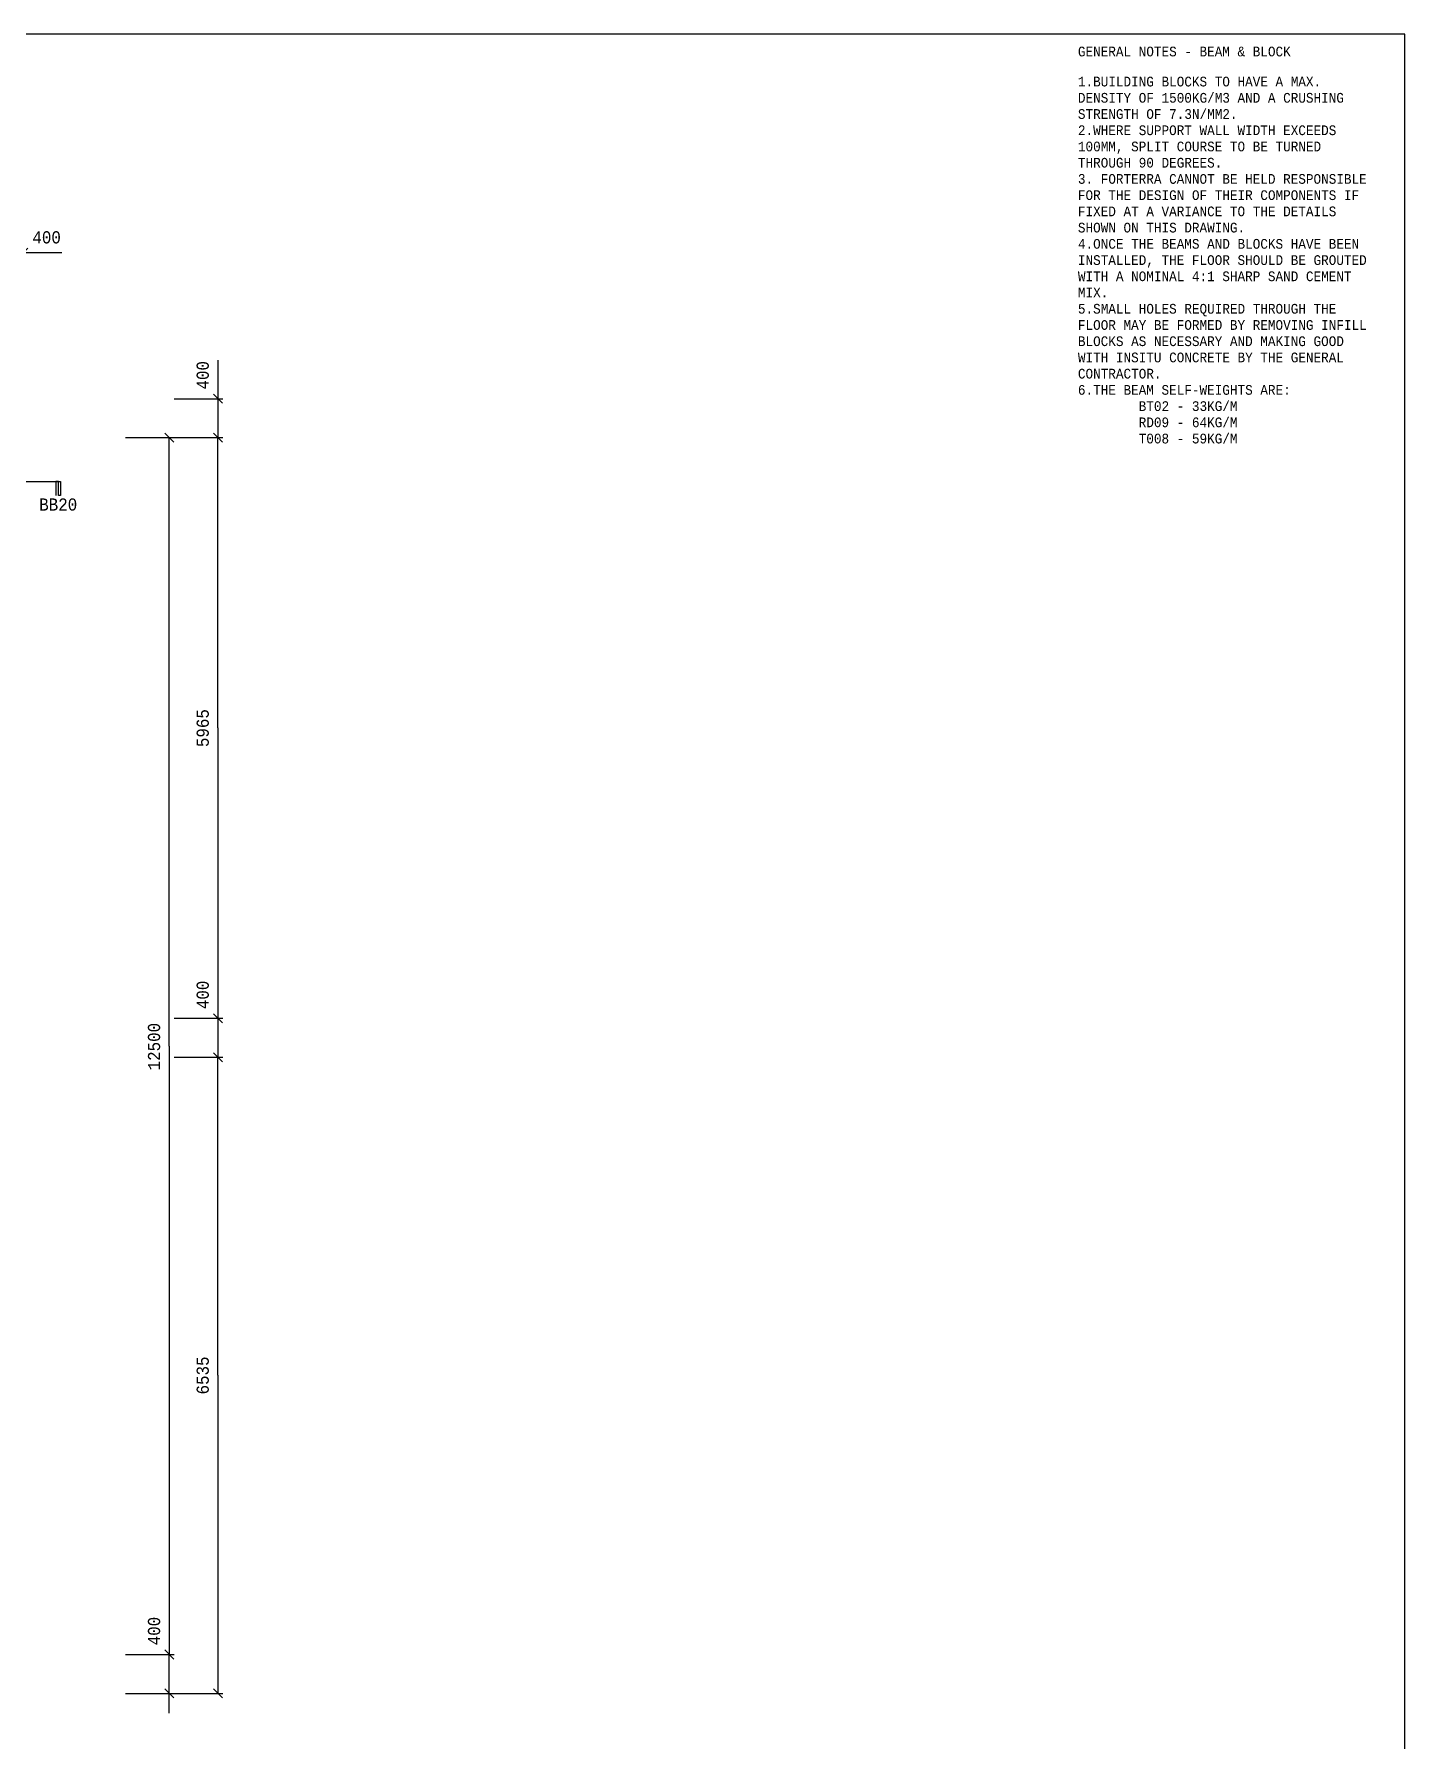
# Model space of a CAD drawing. Extents: x 0 to 40200, y 0 to 28450.
# Drawn here: x 26121 to 40200, y 10917 to 28450 of the extents above; entities that cross this region are included whole.
import ezdxf

# ---------------------------------------------------------------- set-up
doc = ezdxf.new("R2010")
doc.units = 0
for name, color, linetype in [('BEAMS', 7, 'CONTINUOUS'), ('BLOCKS', 7, 'CONTINUOUS'), ('TITLE_BLOCK', 7, 'CONTINUOUS')]:
    doc.layers.add(name, color=color, linetype=linetype)
doc.styles.add('CADFONT1', font='monotxt.shx', dxfattribs={"width": 0.901937})
doc.dimstyles.new('EXPERTCAD-ISO', dxfattribs={"dimtxt": 125, "dimasz": 127, "dimexe": 50, "dimexo": 50, "dimgap": 50, "dimtad": 1, "dimdec": 4, "dimzin": 0, "dimtxsty": 'STANDARD', "dimblk": 'EXPERTCADARROW', "dimblk1": 'EXPERTCADARROW', "dimblk2": 'EXPERTCADARROW', "dimcen": 0.09, "dimclrd": 92, "dimclre": 92, "dimclrt": 92, "dimazin": 3, "dimtfac": 1, "dimtdec": 4, "dimtmove": 0, "dimatfit": 3, "dimtolj": 1, "dimtzin": 0})

# ---------------------------------------------------------------- blocks, each defined once
blk = doc.blocks.new('*D84')
at = {"layer": 'BEAMS', "color": 92, "linetype": 'CONTINUOUS'}
for points in [[(27559, 17940), (28059, 17940)], [(28056, 17893), (27962, 17987)], [(28009, 14673), (28009, 17940)], [(28009, 14673), (28009, 11405)], [(27559, 11405), (28059, 11405)], [(27962, 11452), (28056, 11358)]]:
    blk.add_lwpolyline(points, dxfattribs=at)
at = {"layer": 'BEAMS', "color": 92, "linetype": 'CONTINUOUS', "insert": (27790, 14476), "char_height": 125, "attachment_point": 1, "rotation": 90, "style": 'CADFONT1'}
blk.add_mtext('6535', dxfattribs=at)
blk = doc.blocks.new('EXPERTCADARROW')
at = {"layer": 'TITLE_BLOCK', "color": 92, "linetype": 'CONTINUOUS'}
for points in [[(0, 0), (-1, 0)], [(-0.6, 0.6), (0.6, -0.6)]]:
    blk.add_lwpolyline(points, dxfattribs=at)
blk = doc.blocks.new('*D85')
at = {"layer": 'BEAMS', "color": 92, "linetype": 'CONTINUOUS'}
for points in [[(27059, 24305), (27559, 24305)], [(27556, 24258), (27462, 24352)], [(27509, 18055), (27509, 24305)], [(27509, 18055), (27509, 11805)], [(27059, 11805), (27559, 11805)], [(27462, 11852), (27556, 11758)]]:
    blk.add_lwpolyline(points, dxfattribs=at)
at = {"layer": 'BEAMS', "color": 92, "linetype": 'CONTINUOUS', "insert": (27290, 17805), "char_height": 125, "attachment_point": 1, "rotation": 90, "style": 'CADFONT1'}
blk.add_mtext('12500', dxfattribs=at)
blk = doc.blocks.new('*D100')
at = {"layer": 'BEAMS', "color": 92, "linetype": 'CONTINUOUS'}
for points in [[(27509, 12202), (27509, 11805)], [(27059, 11805), (27559, 11805)], [(27462, 11852), (27556, 11758)], [(27509, 11405), (27509, 11805)], [(27059, 11405), (27559, 11405)], [(27556, 11358), (27462, 11452)], [(27509, 11202), (27509, 11405)]]:
    blk.add_lwpolyline(points, dxfattribs=at)
at = {"layer": 'BEAMS', "color": 92, "linetype": 'CONTINUOUS', "insert": (27290, 11899), "char_height": 125, "attachment_point": 1, "rotation": 90, "style": 'CADFONT1'}
blk.add_mtext('400', dxfattribs=at)
blk = doc.blocks.new('*D101')
at = {"layer": 'BEAMS', "color": 92, "linetype": 'CONTINUOUS'}
for points in [[(27559, 24305), (28059, 24305)], [(28056, 24258), (27962, 24352)], [(28009, 21323), (28009, 24305)], [(28009, 21323), (28009, 18340)], [(27559, 18340), (28059, 18340)], [(27962, 18387), (28056, 18293)]]:
    blk.add_lwpolyline(points, dxfattribs=at)
at = {"layer": 'BEAMS', "color": 92, "linetype": 'CONTINUOUS', "insert": (27790, 21126), "char_height": 125, "attachment_point": 1, "rotation": 90, "style": 'CADFONT1'}
blk.add_mtext('5965', dxfattribs=at)
blk = doc.blocks.new('*D130')
at = {"layer": 'BEAMS', "color": 92, "linetype": 'CONTINUOUS'}
for points in [[(28009, 18737), (28009, 18340)], [(27559, 18340), (28059, 18340)], [(27962, 18387), (28056, 18293)], [(28009, 18340), (28009, 17940)], [(28056, 17893), (27962, 17987)], [(28009, 17737), (28009, 17940)]]:
    blk.add_lwpolyline(points, dxfattribs=at)
at = {"layer": 'BEAMS', "color": 92, "linetype": 'CONTINUOUS', "insert": (27790, 18434), "char_height": 125, "attachment_point": 1, "rotation": 90, "style": 'CADFONT1'}
blk.add_mtext('400', dxfattribs=at)
blk = doc.blocks.new('*D153')
at = {"layer": 'BEAMS', "color": 92, "linetype": 'CONTINUOUS'}
for points in [[(28009, 25102), (28009, 24705)], [(27962, 24752), (28056, 24658)], [(27559, 24705), (28059, 24705)], [(28009, 24705), (28009, 24305)], [(28056, 24258), (27962, 24352)], [(28009, 24102), (28009, 24305)]]:
    blk.add_lwpolyline(points, dxfattribs=at)
at = {"layer": 'BEAMS', "color": 92, "linetype": 'CONTINUOUS', "insert": (27790, 24799), "char_height": 125, "attachment_point": 1, "rotation": 90, "style": 'CADFONT1'}
blk.add_mtext('400', dxfattribs=at)
blk = doc.blocks.new('*D160')
at = {"layer": 'BEAMS', "color": 92, "linetype": 'CONTINUOUS'}
for points in [[(25406, 26205), (25609, 26205)], [(25562, 26158), (25656, 26252)], [(26009, 26205), (25609, 26205)], [(26056, 26252), (25962, 26158)], [(26009, 25755), (26009, 26255)], [(26406, 26205), (26009, 26205)]]:
    blk.add_lwpolyline(points, dxfattribs=at)
at = {"layer": 'BEAMS', "color": 92, "linetype": 'CONTINUOUS', "insert": (26103, 26425), "char_height": 125, "attachment_point": 1, "style": 'CADFONT1'}
blk.add_mtext('400', dxfattribs=at)

msp = doc.modelspace()

# ---------------------------------------------------------------- linework, layer by layer
at = {"layer": 'TITLE_BLOCK', "color": 172, "linetype": 'CONTINUOUS'}
msp.add_lwpolyline([(0, 28450), (0, 0), (40200, 0), (40200, 28450), (0, 28450)], dxfattribs=at)
at = {"layer": 'TITLE_BLOCK', "color": 211, "linetype": 'CONTINUOUS'}
msp.add_lwpolyline([(25709.03092, 23855.09175), (26392.40138, 23855.09175), (26392.40138, 23711.77578), (26370.35277, 23711.77578), (26370.35277, 23855.09175), (26342.79201, 23855.09175), (26342.79201, 23711.77578)], dxfattribs=at)

# ---------------------------------------------------------------- texts
at = {"layer": 'BLOCKS', "color": 1, "linetype": 'CONTINUOUS', "insert": (26173.47856, 23680.52591), "char_height": 124.999496, "attachment_point": 1, "style": 'CADFONT1'}
msp.add_mtext('BB20', dxfattribs=at)
at = {"layer": 'TITLE_BLOCK', "color": 1, "linetype": 'CONTINUOUS', "char_height": 99.9998, "attachment_point": 1, "style": 'CADFONT1'}
for s, insert in [('GENERAL NOTES - BEAM & BLOCK', (36841.93117, 28321.46972)), ('1.BUILDING BLOCKS TO HAVE A MAX.\\PDENSITY OF 1500KG/M3 AND A CRUSHING \\PSTRENGTH OF 7.3N/MM2.  \\P2.WHERE SUPPORT WALL WIDTH EXCEEDS \\P100MM, SPLIT COURSE TO BE TURNED \\PTHROUGH 90 DEGREES. \\P3. FORTERRA CANNOT BE HELD RESPONSIBLE\\PFOR THE DESIGN OF THEIR COMPONENTS IF\\PFIXED AT A VARIANCE TO THE DETAILS \\PSHOWN ON THIS DRAWING.\\P4.ONCE THE BEAMS AND BLOCKS HAVE BEEN \\PINSTALLED, THE FLOOR SHOULD BE GROUTED\\PWITH A NOMINAL 4:1 SHARP SAND CEMENT\\PMIX. \\P5.SMALL HOLES REQUIRED THROUGH THE \\PFLOOR MAY BE FORMED BY REMOVING INFILL\\PBLOCKS AS NECESSARY AND MAKING GOOD \\PWITH INSITU CONCRETE BY THE GENERAL\\PCONTRACTOR.\\P6.THE BEAM SELF-WEIGHTS ARE: \\P        BT02 - 33KG/M \\P        RD09 - 64KG/M \\P        T008 - 59KG/M ', (36841.93117, 28012.72349))]:
    msp.add_mtext(s, dxfattribs=dict(at, insert=insert))

# ---------------------------------------------------------------- dimensions: what is measured, and where the dimension line sits
at = {"layer": 'BEAMS', "color": 92, "linetype": 'CONTINUOUS'}
dim = msp.add_linear_dim(base=(26009.21692, 26205.09175), p1=(25609.21692, 25705.09175), p2=(26009.21692, 25705.09175), text='400', dimstyle='EXPERTCAD-ISO', override={"dimtxt": 125, "dimasz": 78.125, "dimgap": 94.55, "dimtxsty": 'CADFONT1', "dimse1": 1, "dimatfit": 1}, dxfattribs=at)
dim.commit()
dim.dimension.update_dxf_attribs({"geometry": '*D160', "text_midpoint": (26246.71692, 26205.09175), "dimtype": 160})
for base, p1, p2, text, override, picture, middle in [((28009.21692, 24705.09175), (27509.21692, 24305.09175), (27509.21692, 24705.09175), '400', {"dimtxt": 125, "dimasz": 78.125, "dimgap": 94.55, "dimtxsty": 'CADFONT1', "dimse1": 1}, '*D153', (28009.21692, 24942.59175)), ((27509.21692, 24305.09175), (27009.21692, 11805.09175), (27009.21692, 24305.09175), '12500', {"dimtxt": 125, "dimasz": 78.125, "dimgap": 94.55, "dimtxsty": 'CADFONT1'}, '*D85', (27509.21692, 18055.09175)), ((28009.21692, 24305.09175), (27509.21692, 18340.09175), (27509.21692, 24305.09175), '5965', {"dimtxt": 125, "dimasz": 78.125, "dimgap": 94.55, "dimtxsty": 'CADFONT1'}, '*D101', (28009.21692, 21322.59175)), ((28009.21692, 18340.09175), (27509.21692, 17940.09175), (27509.21692, 18340.09175), '400', {"dimtxt": 125, "dimasz": 78.125, "dimgap": 94.55, "dimtxsty": 'CADFONT1', "dimse1": 1}, '*D130', (28009.21692, 18577.59175)), ((28009.21692, 17940.09175), (27509.21692, 11405.09175), (27509.21692, 17940.09175), '6535', {"dimtxt": 125, "dimasz": 78.125, "dimgap": 94.55, "dimtxsty": 'CADFONT1'}, '*D84', (28009.21692, 14672.59175)), ((27509.21692, 11405.09175), (27009.21692, 11805.09175), (27009.21692, 11405.09175), '400', {"dimtxt": 125, "dimasz": 78.125, "dimgap": 94.55, "dimtxsty": 'CADFONT1'}, '*D100', (27509.21692, 12042.59175))]:
    dim = msp.add_linear_dim(base=base, p1=p1, p2=p2, angle=90, text=text, dimstyle='EXPERTCAD-ISO', override=override, dxfattribs=at)
    dim.commit()
    dim.dimension.update_dxf_attribs({"geometry": picture, "text_midpoint": middle, "dimtype": 160})

doc.saveas('drawing.dxf')
